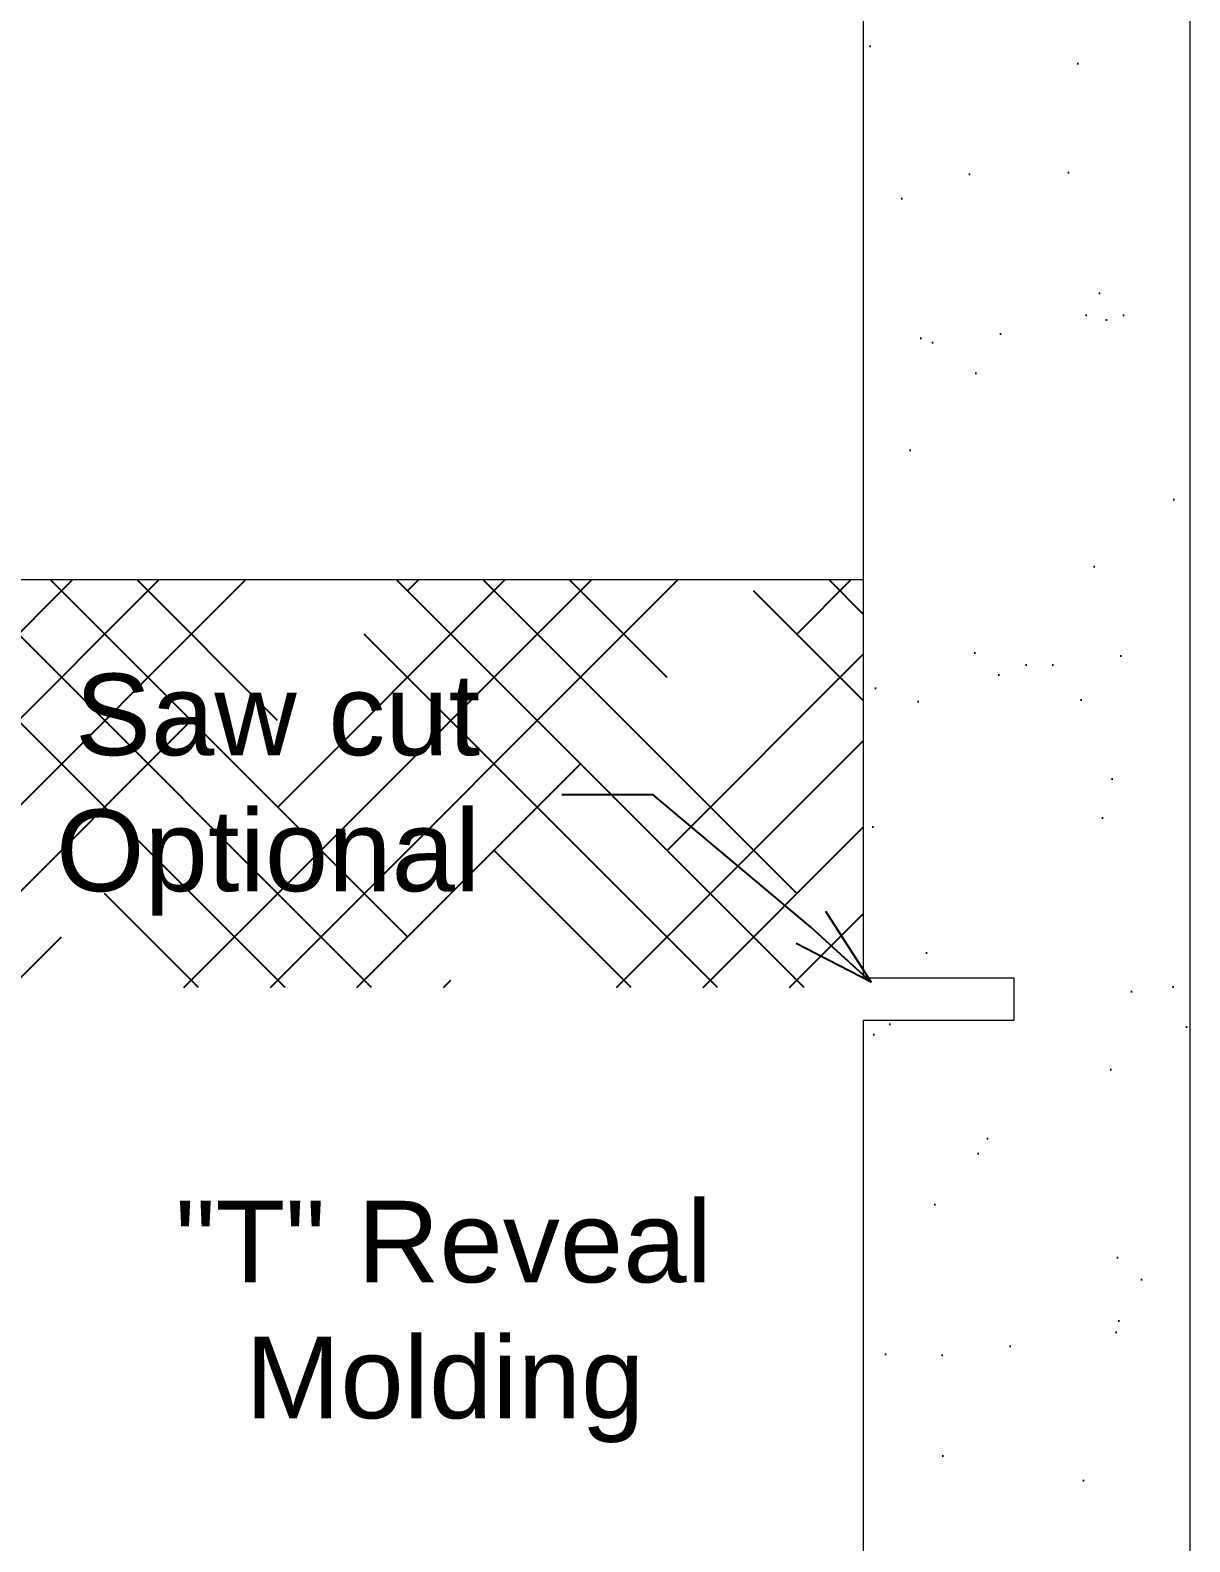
# Model space of a CAD drawing. Header units: inches. Extents: x -77.7 to -63.2, y 96.1 to 125.8.
# Drawn here: x -65.013 to -63.236, y 121.314 to 123.631 of the extents above; entities that cross this region are included whole.
import ezdxf

# ---------------------------------------------------------------- set-up
doc = ezdxf.new("R2010")
doc.units = ezdxf.units.IN
doc.header["$MEASUREMENT"] = 0
doc.styles.get("Standard").update_dxf_attribs({"font": 'arial.ttf', "height": 0.125})

# ---------------------------------------------------------------- blocks, each defined once
blk = doc.blocks.new('_Open30')
at = {"color": 0, "linetype": 'ByBlock', "lineweight": -2}
for p, q in [((-1, 0.268), (0, 0)), ((0, 0), (-1, -0.268)), ((0, 0), (-1, 0))]:
    blk.add_line(p, q, dxfattribs=at)

msp = doc.modelspace()

# ---------------------------------------------------------------- hatches: boundary and pattern name
h = msp.add_hatch()
h.set_pattern_fill('AR-SAND', color=256, scale=0.2, style=0)
h.paths.add_polyline_path([(-63.2359, 125.7575), (-63.7359, 125.7575), (-63.7359, 122.1784), (-63.505, 122.1784), (-63.505, 122.1139), (-63.7359, 122.1139), (-63.7359, 113.7575), (-63.2359, 113.7575)])
h = msp.add_hatch()
h.set_pattern_fill('HOUND', color=256, scale=1.5, angle=45, style=0)
h.paths.add_polyline_path([(-65.4211, 122.7889), (-65.4211, 122.1639), (-65.2093, 122.1639), (-63.5499, 122.1639, -0.414214), (-63.5339, 122.1479), (-63.5339, 122.1299, -0.414214), (-63.5499, 122.1139), (-63.505, 122.1139), (-63.505, 122.1784), (-63.7359, 122.1784), (-63.7359, 122.7889)])
h.paths.add_polyline_path([(-64.9927, 122.2407), (-64.2797, 122.2407), (-64.2797, 122.7088), (-64.9927, 122.7088)], flags=24)

# ---------------------------------------------------------------- linework, layer by layer
at = {"color": 0, "linetype": 'Continuous', "lineweight": 0}
for p, q in [((-63.7359, 122.1784), (-63.7359, 125.7575)), ((-63.2359, 125.7575), (-63.2359, 113.7575)), ((-77.0499, 122.7889), (-63.7359, 122.7889)), ((-63.505, 122.1784), (-63.7359, 122.1784)), ((-63.505, 122.1139), (-63.505, 122.1784)), ((-63.7359, 113.7575), (-63.7359, 122.1139)), ((-63.7359, 122.1139), (-63.505, 122.1139))]:
    msp.add_line(p, q, dxfattribs=at)
at = {"color": 3}
msp.add_lwpolyline([(-63.8168, 122.2561), (-64.0585, 122.4593), (-64.1983, 122.4593)], dxfattribs=at)

# ---------------------------------------------------------------- block references
at = {"color": 3, "xscale": 0.125, "yscale": 0.125, "zscale": 0.125, "rotation": 317.8963944578882}
msp.add_blockref('_Open30', (-63.724, 122.1723), dxfattribs=at)

# ---------------------------------------------------------------- texts
at = {"color": 7, "insert": (-64.3233, 122.4593), "char_height": 0.125, "attachment_point": 6}
msp.add_mtext('\\A1;Saw cut \\POptional', dxfattribs=at)
at = {"insert": (-65.0583, 121.837), "char_height": 0.125, "attachment_point": 1}
msp.add_mtext_dynamic_manual_height_columns('\\pi0.26732;"T" Reveal\\P\\pi0.3751;Molding', width=1.337084, gutter_width=0.625, heights=[0], dxfattribs=at)

doc.saveas('drawing.dxf')
